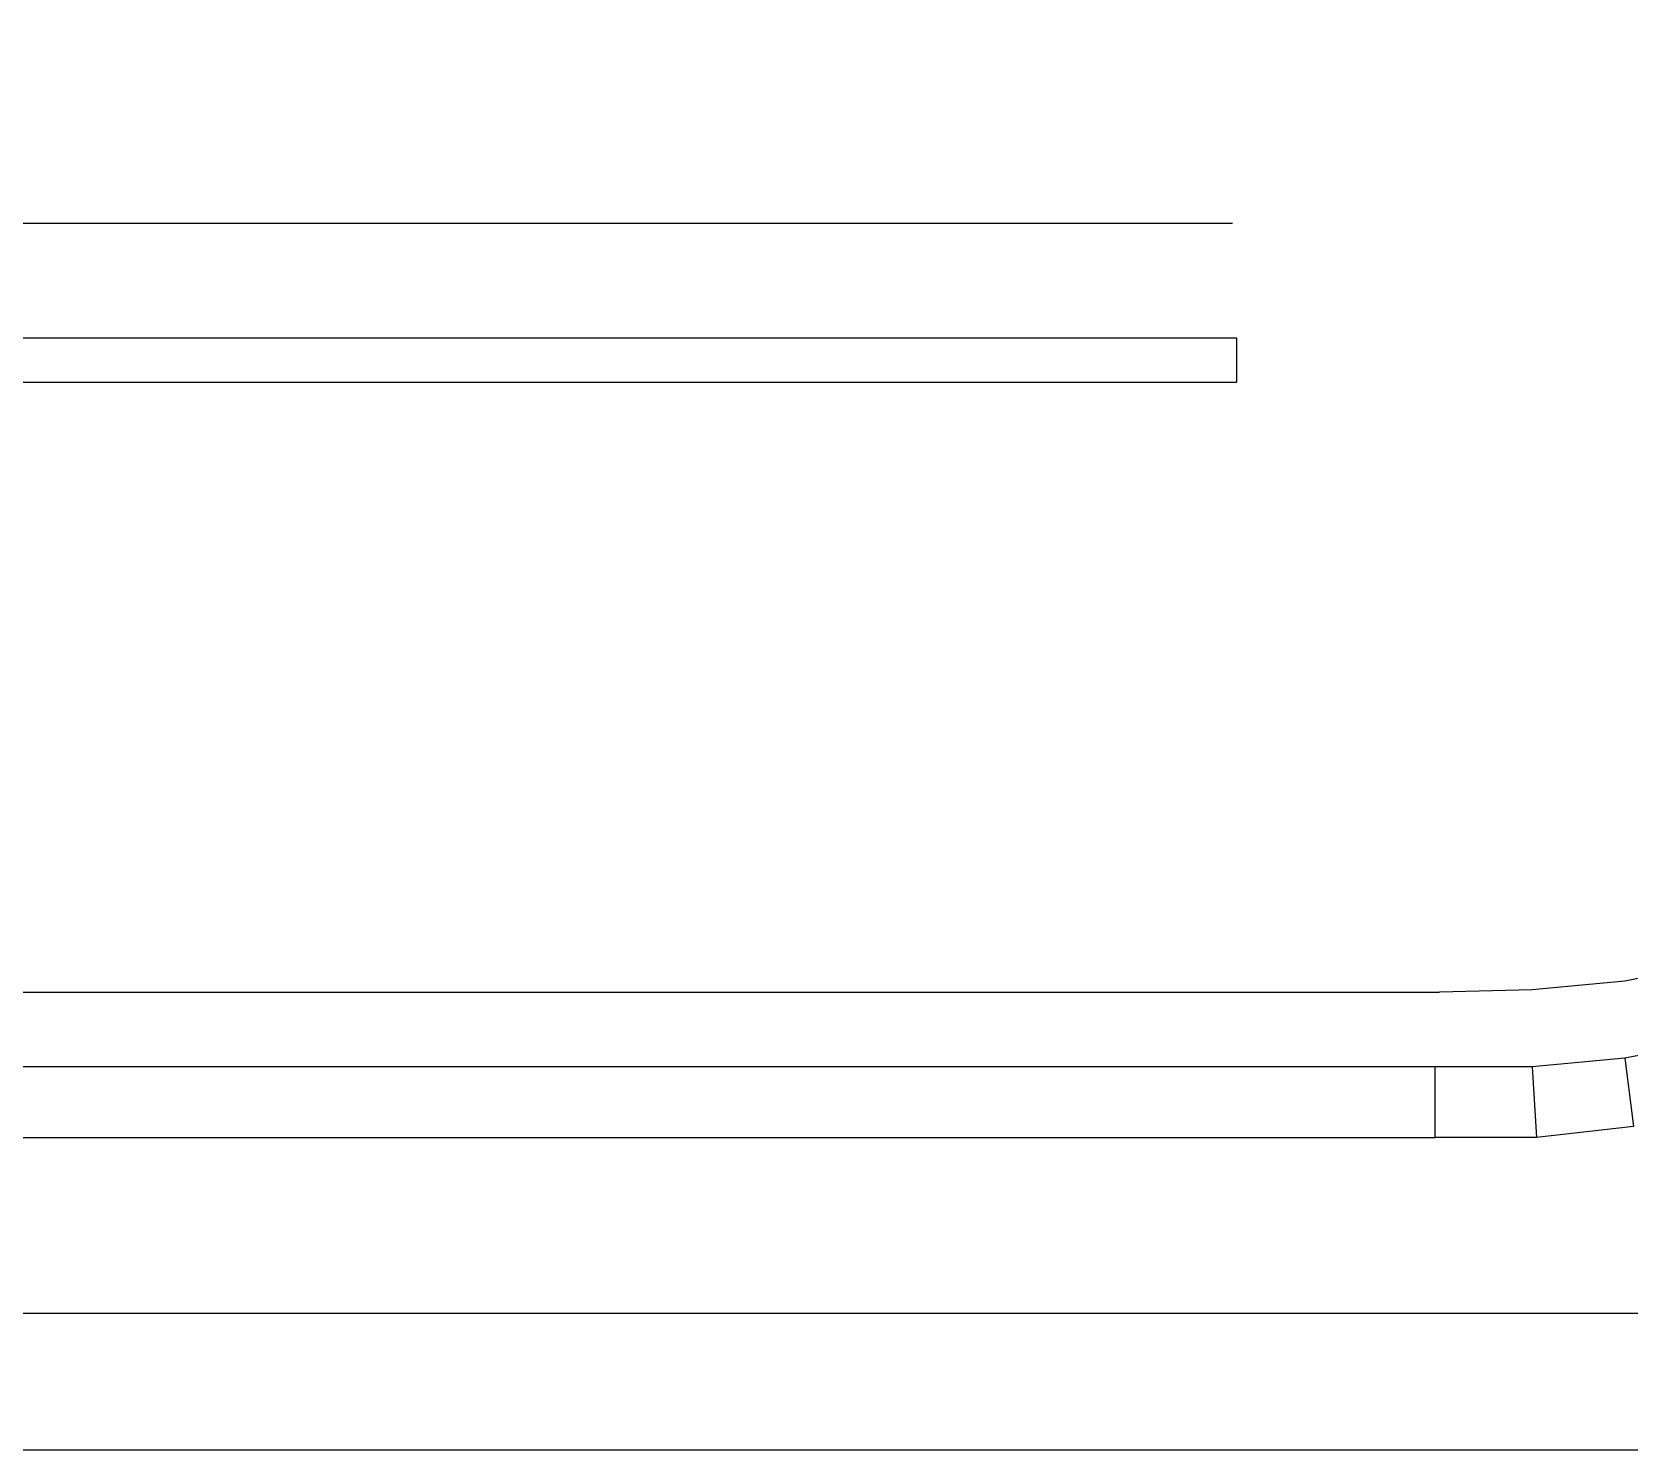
# Model space of a CAD drawing. Header units: metres. Extents: x 2.9 to 42.8, y 1.7 to 28.7.
# Drawn here: x 40.427 to 41.705, y 1.677 to 2.813 of the extents above; entities that cross this region are included whole.
import ezdxf

# ---------------------------------------------------------------- set-up
doc = ezdxf.new("R2010")
doc.units = ezdxf.units.M
doc.layers.add('NEGRO', color=7, linetype='Continuous')
doc.layers.add('RGB_000_184_184', color=7, linetype='Continuous', true_color=0x00b8b8)

msp = doc.modelspace()

# ---------------------------------------------------------------- linework, layer by layer
at = {"layer": 'NEGRO', "lineweight": -3}
msp.add_lwpolyline([(41.3879, 2.6599), (38.1423, 2.6599)], dxfattribs=at)
msp.add_lwpolyline([(41.3914, 2.5682), (38.1459, 2.5682), (38.1459, 2.5329), (41.3914, 2.5329)], close=True, dxfattribs=at)
at = {"layer": 'RGB_000_184_184', "lineweight": -3}
for points in [[(42.4004, 2.8134), (42.3933, 2.7393), (42.3792, 2.667), (42.358, 2.5947), (42.3298, 2.5259), (42.2945, 2.4606), (42.2557, 2.3971), (42.2099, 2.3372), (42.1605, 2.2825), (42.104, 2.2331), (42.0441, 2.189), (41.9806, 2.1484), (41.9135, 2.1167), (41.8465, 2.0884), (41.7724, 2.0673), (41.7019, 2.0532), (41.6278, 2.0461), (41.5537, 2.0443)], [(37.3874, 2.0443), (41.5537, 2.0443)], [(41.7759, 2.0055), (41.7019, 1.9914), (41.7089, 1.9368), (41.6313, 1.9279)], [(41.6278, 1.9844), (41.6313, 1.9279), (41.5502, 1.9279)], [(41.6278, 1.9844), (41.5502, 1.9844)], [(41.7019, 1.9914), (41.6278, 1.9844)], [(41.8042, 1.7868), (41.8042, 1.6775), (3.9017, 1.6775)], [(41.8042, 1.7868), (3.9017, 1.7868)]]:
    msp.add_lwpolyline(points, dxfattribs=at)
msp.add_lwpolyline([(37.3874, 1.9844), (37.3874, 1.9279), (41.5502, 1.9279), (41.5502, 1.9844)], close=True, dxfattribs=at)

doc.saveas('drawing.dxf')
